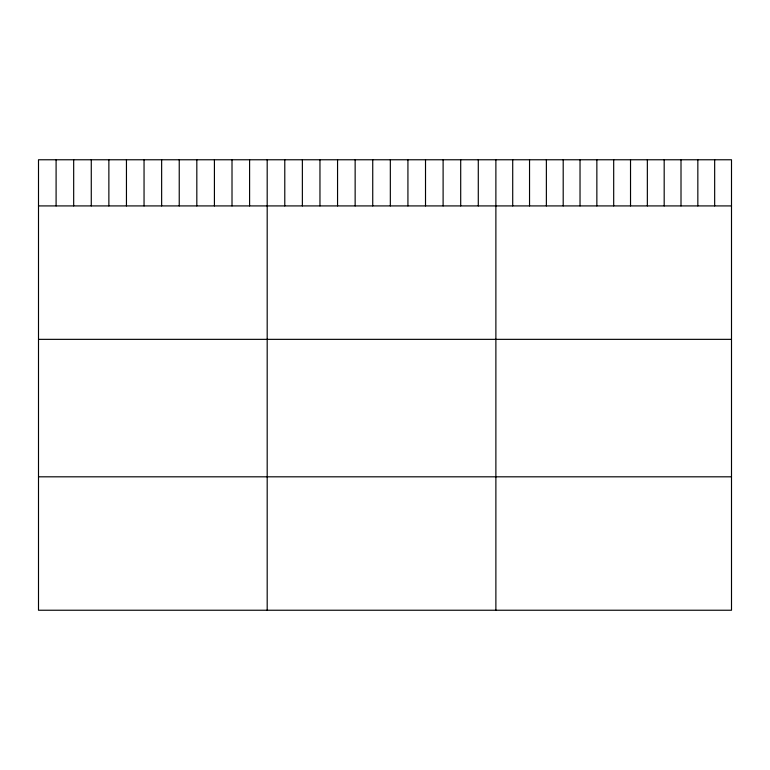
<?xml version="1.0" encoding="UTF-8"?>
<svg xmlns="http://www.w3.org/2000/svg" width="770" height="770" viewBox="0 0 770 770"><rect width="100%" height="100%" fill="white"/><g stroke="black" fill="none" stroke-linecap="round" stroke-linejoin="round"><path stroke-width="1.16" d="M731.5 205.917L731.5 610.235L38.5 610.235L38.5 159.765L731.5 159.765L731.5 205.917L38.5 205.917M38.5 339.349L731.5 339.349M38.5 476.813L731.5 476.813M714.666 159.765L714.666 205.917M697.841 159.765L697.841 205.917M681.007 159.765L681.007 205.917M664.183 159.765L664.183 205.917M647.349 159.765L647.349 205.917M630.524 159.765L630.524 205.917M613.69 159.765L613.69 205.917M596.856 159.765L596.856 205.917M580.031 159.765L580.031 205.917M563.197 159.765L563.197 205.917M546.373 159.765L546.373 205.917M529.539 159.765L529.539 205.917M512.714 159.765L512.714 205.917M495.88 159.765L495.88 610.235M478.286 159.765L478.286 205.917M460.701 159.765L460.701 205.917M443.106 159.765L443.106 205.917M425.512 159.765L425.512 205.917M407.927 159.765L407.927 205.917M390.332 159.765L390.332 205.917M372.738 159.765L372.738 205.917M355.143 159.765L355.143 205.917M337.558 159.765L337.558 205.917M319.964 159.765L319.964 205.917M302.369 159.765L302.369 205.917M284.784 159.765L284.784 205.917M267.19 159.765L267.19 610.235M249.595 159.765L249.595 205.917M232.011 159.765L232.011 205.917M214.416 159.765L214.416 205.917M196.822 159.765L196.822 205.917M179.237 159.765L179.237 205.917M161.642 159.765L161.642 205.917M144.048 159.765L144.048 205.917M126.453 159.765L126.453 205.917M108.868 159.765L108.868 205.917M91.274 159.765L91.274 205.917M73.679 159.765L73.679 205.917M56.095 159.765L56.095 205.917"/></g></svg>
